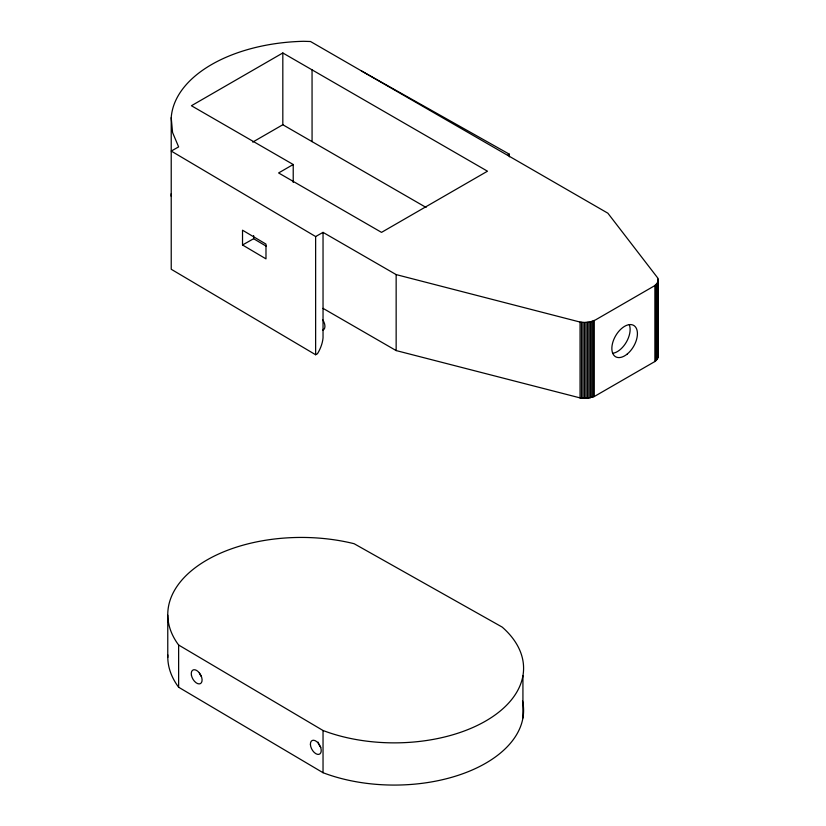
<?xml version="1.0" encoding="UTF-8"?>
<svg xmlns="http://www.w3.org/2000/svg" width="826" height="826" viewBox="0 0 826 826"><rect width="100%" height="100%" fill="white"/><g stroke="black" fill="none" stroke-linecap="round" stroke-linejoin="round"><path stroke-width="1.24" d="M658.229 279.9L657.145 283.297L654.388 285.868L595.391 319.972L590.373 321.851L584.498 322.47L580.058 322.057L396.15 274.593L323.038 232.374L315.635 236.546L171.23 151.065L178.633 146.894L172.562 132.49L171.219 117.695A138.045 79.699 0 0 1 303.545 41.3L310.504 41.507L607.874 213.201L657.888 278.176L658.177 356.76L657.145 359.289L654.884 361.53L594.266 396.532L587.492 398.308L581.504 398.266L396.15 350.575L323.038 308.356M658.177 356.76L658.126 279.033M507.587 155.298L509.394 154.225L361.334 70.86M293.22 164.508L278.599 172.954L381.529 232.374L487.485 171.199L282.822 52.967L191.425 105.738L293.22 164.508L293.22 182.453M252.725 142.103L282.822 124.736L426.071 207.44M242.524 244.981L265.982 258.868L265.982 244.093L242.524 230.206L242.524 244.981L253.623 238.724L266.426 246.303M171.219 117.695L171.23 269.266L315.635 354.746L317.483 353.704A25.007 14.62 -59.4 0 0 323.038 337.906L323.038 232.374M178.633 645.023L323.038 730.504A129.29 74.639 0 0 0 485.719 721.005A129.29 74.639 0 0 0 502.167 627.079L354.106 543.704A133.575 77.117 0 0 0 206.892 560.028A133.575 77.117 0 0 0 178.633 645.023L178.633 687.232L323.038 772.713A129.29 74.639 0 0 0 462.663 773.786A129.29 74.639 0 0 0 522.538 700.954M657.888 354.168L658.126 355.025M312.052 69.859L312.073 141.618M657.971 281.635L657.971 357.617M657.63 282.482L657.63 358.463M657.145 283.297L657.145 359.289M656.515 284.092L656.515 360.074M655.761 284.846L655.761 360.828M654.884 285.548L654.884 361.53M594.266 320.54L594.266 396.532M593.047 321.046L593.047 397.038M591.746 321.49L591.746 397.471M590.373 321.851L590.373 397.833M588.948 322.13L588.948 398.111M587.492 322.326L587.492 398.308M585.995 322.439L585.995 398.431M584.498 322.47L584.498 398.462M582.991 322.419L582.991 398.4M581.504 322.274L581.504 398.266M580.058 322.057L580.058 398.039M522.93 675.73L522.93 717.949M509.394 154.225L509.394 156.795M396.15 274.593L396.15 350.575M323.038 730.504L323.038 772.713M315.635 236.546L315.635 354.746M282.822 52.967L282.822 124.736M253.623 235.555L253.623 238.724M167.771 615.246L167.771 657.455M178.633 687.232A133.575 77.117 0 0 1 167.812 654.915M320.798 747.396A7.754 4.419 60.6 0 1 318.082 742.12M201.276 676.401A7.754 4.419 60.6 0 1 199.334 672.891M629.329 324.804A18.1 10.449 -60 0 1 626.449 341.954A18.1 10.449 -60 0 1 613.088 353.239M171.106 196.144A138.045 79.699 0 0 1 171.219 193.687M322.625 319.755A7.754 4.419 60.6 0 1 322.78 330.101M310.411 744.515A7.754 4.419 60.6 0 0 318.795 754.386A7.754 4.419 60.6 0 0 318.237 743.111A7.754 4.419 60.6 0 0 310.411 744.515M191.425 675.214A7.754 4.419 60.6 0 0 200.429 683.598A7.754 4.419 60.6 0 0 198.188 671.621A7.754 4.419 60.6 0 0 191.425 675.214M627.264 354.013A18.1 10.439 -60 0 0 634.182 325.723A18.1 10.439 -60 0 0 612.489 343.492A18.1 10.439 -60 0 0 627.264 354.013"/></g></svg>
